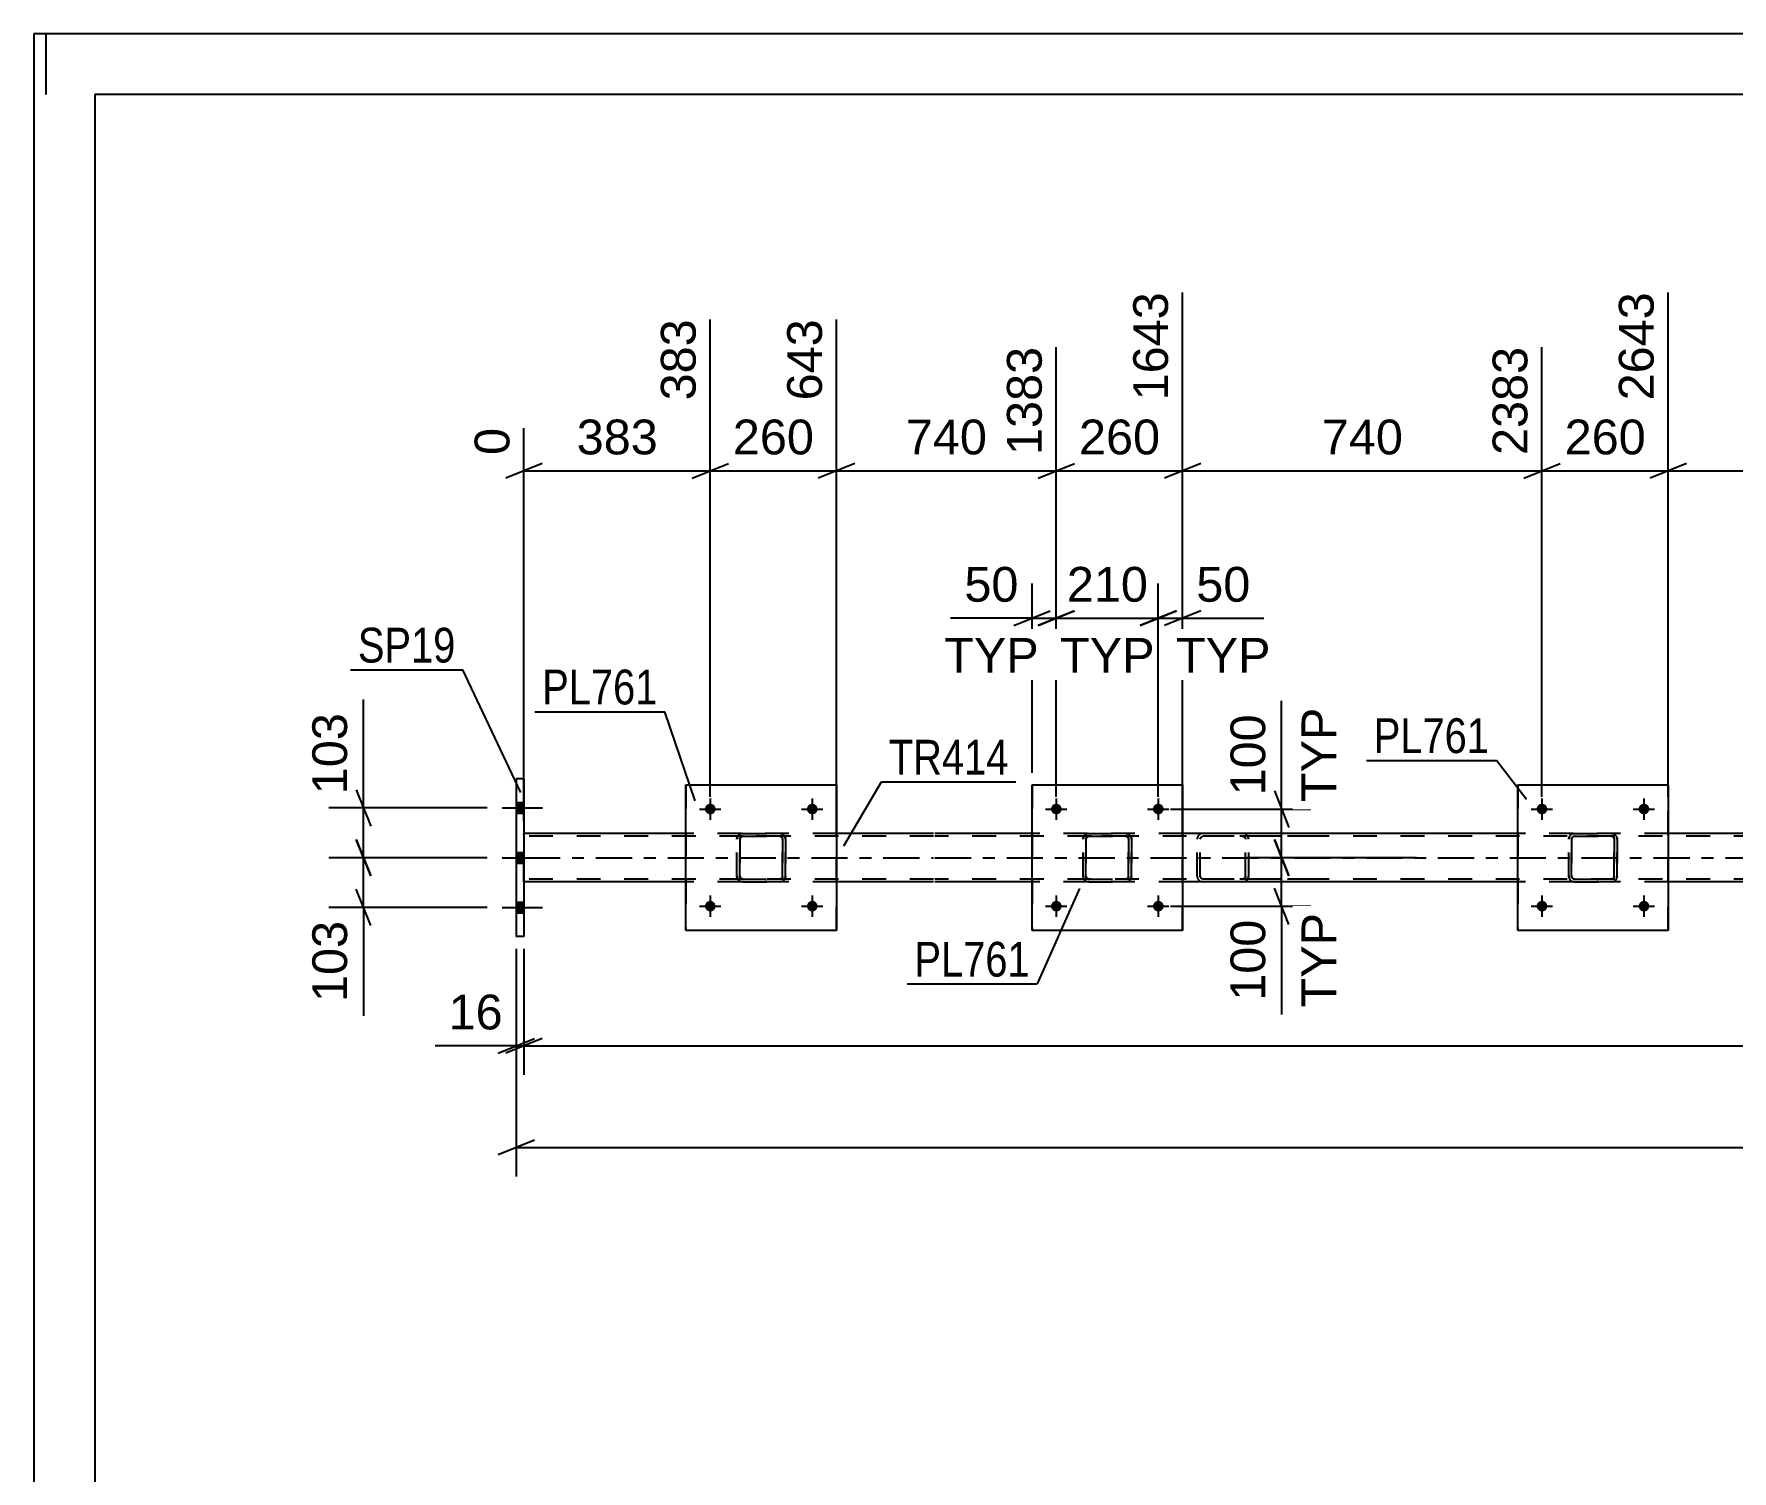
# Model space of a CAD drawing. Header units: millimetres. Extents: x 0 to 3371, y 0 to 1899.
# Drawn here: x 0 to 139.9, y 475.6 to 594 of the extents above; entities that cross this region are included whole.
import ezdxf

# ---------------------------------------------------------------- set-up
doc = ezdxf.new("R2010")
doc.units = ezdxf.units.MM
doc.linetypes.add('DXK_LINE_DOT2', pattern=[3.9198, 1.9599, -1.9599])
doc.linetypes.add('DXK_LINE_DOT3', pattern=[5.9187, 2.979, -0.9799, 0.9799, -0.9799])
doc.styles.add('Arial', font='ARIAL.TTF', dxfattribs={"height": 0.2})
doc.styles.add('Arial Narrow', font='ARIALN.TTF', dxfattribs={"height": 0.2})

# ---------------------------------------------------------------- blocks, each defined once
blk = doc.blocks.new('Unknown-203723786-1133')
at = {"color": 5, "linetype": 'Continuous'}
for p, q in [((841, 594), (0, 594)), ((0, 594), (0, 0)), ((1, 589), (1, 594)), ((836, 589), (5, 589)), ((5, 589), (5, 5))]:
    blk.add_line(p, q, dxfattribs=at)
blk = doc.blocks.new('Part-203723786-5533 - 5508')
at = {"color": 7, "linetype": 'DXK_LINE_DOT2'}
for p, q in [((86.4, 527.65), (86.43, 527.84)), ((86.44, 527.84), (86.4, 527.65)), ((86.4, 524.61), (86.4, 527.65)), ((86.4, 527.65), (86.4, 527.65)), ((86.4, 524.61), (86.4, 527.65)), ((86.64, 527.65), (86.66, 527.75)), ((86.66, 527.75), (86.64, 527.65)), ((86.64, 524.61), (86.64, 527.65)), ((86.64, 527.65), (86.64, 527.65)), ((86.64, 527.65), (86.64, 524.61)), ((86.66, 527.75), (86.71, 527.82)), ((86.71, 527.82), (86.66, 527.75)), ((86.69, 528.1), (86.88, 528.13)), ((86.88, 528.13), (86.7, 528.1)), ((86.71, 527.82), (86.79, 527.88)), ((86.79, 527.88), (86.71, 527.82)), ((86.79, 527.88), (86.88, 527.89)), ((86.88, 527.89), (86.79, 527.88)), ((86.88, 528.13), (89.92, 528.13)), ((86.88, 528.13), (86.88, 528.13)), ((86.88, 528.13), (89.92, 528.13)), ((86.88, 527.89), (89.92, 527.89)), ((86.88, 527.89), (86.88, 527.89)), ((89.92, 527.89), (86.88, 527.89)), ((89.92, 528.13), (89.92, 528.13)), ((89.92, 528.13), (90.1, 528.1)), ((90.11, 528.1), (89.92, 528.13)), ((89.92, 527.89), (89.92, 527.89)), ((89.92, 527.89), (90.01, 527.88)), ((90.01, 527.88), (89.92, 527.89)), ((90.01, 527.88), (90.01, 527.88)), ((90.01, 527.88), (90.09, 527.82)), ((90.09, 527.82), (90.01, 527.88)), ((90.09, 527.82), (90.14, 527.75)), ((90.14, 527.75), (90.09, 527.82)), ((90.14, 527.75), (90.16, 527.65)), ((90.16, 527.65), (90.14, 527.75)), ((90.16, 524.61), (90.16, 527.65)), ((90.16, 527.65), (90.16, 527.65)), ((90.16, 527.65), (90.16, 524.61)), ((90.36, 527.84), (90.4, 527.65)), ((90.4, 527.65), (90.37, 527.84)), ((90.4, 524.61), (90.4, 527.65)), ((90.4, 527.65), (90.4, 527.65)), ((90.4, 527.65), (90.4, 524.61)), ((86.4, 524.61), (86.4, 524.61)), ((86.43, 524.43), (86.4, 524.61)), ((86.4, 524.61), (86.44, 524.43)), ((86.64, 524.61), (86.64, 524.61)), ((86.66, 524.52), (86.64, 524.61)), ((86.64, 524.61), (86.66, 524.52)), ((86.71, 524.44), (86.66, 524.52)), ((86.66, 524.52), (86.71, 524.44)), ((90.14, 524.52), (90.09, 524.44)), ((90.09, 524.44), (90.14, 524.52)), ((90.16, 524.61), (90.14, 524.52)), ((90.14, 524.52), (90.16, 524.61)), ((90.16, 524.61), (90.16, 524.61)), ((90.4, 524.61), (90.36, 524.43)), ((90.37, 524.43), (90.4, 524.61)), ((90.4, 524.61), (90.4, 524.61)), ((86.69, 524.17), (86.7, 524.17)), ((86.88, 524.13), (86.69, 524.17)), ((86.7, 524.17), (86.88, 524.13)), ((86.79, 524.39), (86.71, 524.44)), ((86.71, 524.44), (86.79, 524.39)), ((86.88, 524.37), (86.79, 524.39)), ((86.79, 524.39), (86.88, 524.37)), ((86.88, 524.37), (89.92, 524.37)), ((86.88, 524.37), (86.88, 524.37)), ((86.88, 524.37), (89.92, 524.37)), ((86.88, 524.13), (89.92, 524.13)), ((86.88, 524.13), (86.88, 524.13)), ((86.88, 524.13), (89.92, 524.13)), ((90.01, 524.39), (89.92, 524.37)), ((89.92, 524.37), (90.01, 524.39)), ((89.92, 524.37), (89.92, 524.37)), ((90.1, 524.17), (89.92, 524.13)), ((89.92, 524.13), (90.11, 524.17)), ((89.92, 524.13), (89.92, 524.13)), ((90.09, 524.44), (90.01, 524.39)), ((90.01, 524.39), (90.09, 524.44))]:
    blk.add_line(p, q, dxfattribs=at)
at = {"color": 7, "linetype": 'DXK_LINE_DOT3'}
blk.add_line((88.4, 526.13), (88.39, 526.14), dxfattribs=at)
at = {"color": 7, "linetype": 'DXK_LINE_DOT2'}
for centre, start, end in [((86.88, 527.65), 112.5, 157.5), ((86.88, 527.65), 112.5, 157.5), ((89.92, 527.65), 22.5, 67.5), ((89.92, 527.65), 22.5, 67.5), ((86.88, 524.61), 202.5, 247.5), ((86.88, 524.61), 202.5, 247.5), ((89.92, 524.61), 292.5, 337.5), ((89.92, 524.61), 292.5, 337.5)]:
    blk.add_arc(centre, 0.48, start, end, dxfattribs=at)
blk = doc.blocks.new('Part-203723786-5538 - 5508')
at = {"color": 2, "linetype": 'Continuous'}
for p, q in [((82.2, 520.13), (82.2, 532.13)), ((82.2, 532.13), (82.2, 532.13)), ((82.2, 532.13), (94.6, 532.13)), ((94.6, 532.13), (94.6, 520.13)), ((82.2, 520.13), (82.2, 520.13)), ((94.6, 520.13), (82.2, 520.13))]:
    blk.add_line(p, q, dxfattribs=at)
at = {"color": 7, "linetype": 'DXK_LINE_DOT2'}
for p, q in [((82.2, 532.13), (82.2, 520.13)), ((82.2, 532.13), (82.2, 532.13)), ((94.6, 520.13), (94.6, 532.13)), ((82.2, 520.13), (82.2, 520.13))]:
    blk.add_line(p, q, dxfattribs=at)
blk = doc.blocks.new('Part-203723786-5539 - 5508')
at = {"color": 7, "linetype": 'DXK_LINE_DOT2'}
for p, q in [((57.9, 527.65), (57.93, 527.84)), ((57.94, 527.84), (57.9, 527.65)), ((57.9, 524.61), (57.9, 527.65)), ((57.9, 527.65), (57.9, 527.65)), ((57.9, 524.61), (57.9, 527.65)), ((58.14, 527.65), (58.16, 527.75)), ((58.16, 527.75), (58.14, 527.65)), ((58.14, 524.61), (58.14, 527.65)), ((58.14, 527.65), (58.14, 527.65)), ((58.14, 527.65), (58.14, 524.61)), ((58.16, 527.75), (58.21, 527.82)), ((58.21, 527.82), (58.16, 527.75)), ((58.19, 528.1), (58.38, 528.13)), ((58.38, 528.13), (58.2, 528.1)), ((58.21, 527.82), (58.29, 527.88)), ((58.29, 527.88), (58.21, 527.82)), ((58.29, 527.88), (58.38, 527.89)), ((58.38, 527.89), (58.29, 527.88)), ((58.38, 528.13), (61.42, 528.13)), ((58.38, 528.13), (58.38, 528.13)), ((58.38, 528.13), (61.42, 528.13)), ((58.38, 527.89), (61.42, 527.89)), ((58.38, 527.89), (58.38, 527.89)), ((61.42, 527.89), (58.38, 527.89)), ((61.42, 528.13), (61.42, 528.13)), ((61.42, 528.13), (61.6, 528.1)), ((61.61, 528.1), (61.42, 528.13)), ((61.42, 527.89), (61.42, 527.89)), ((61.42, 527.89), (61.51, 527.88)), ((61.51, 527.88), (61.42, 527.89)), ((61.51, 527.88), (61.51, 527.88)), ((61.51, 527.88), (61.59, 527.82)), ((61.59, 527.82), (61.51, 527.88)), ((61.59, 527.82), (61.64, 527.75)), ((61.64, 527.75), (61.59, 527.82)), ((61.64, 527.75), (61.66, 527.65)), ((61.66, 527.65), (61.64, 527.75)), ((61.66, 524.61), (61.66, 527.65)), ((61.66, 527.65), (61.66, 527.65)), ((61.66, 527.65), (61.66, 524.61)), ((61.86, 527.84), (61.9, 527.65)), ((61.9, 527.65), (61.87, 527.84)), ((61.9, 524.61), (61.9, 527.65)), ((61.9, 527.65), (61.9, 527.65)), ((61.9, 527.65), (61.9, 524.61)), ((57.9, 524.61), (57.9, 524.61)), ((57.93, 524.43), (57.9, 524.61)), ((57.9, 524.61), (57.94, 524.43)), ((58.14, 524.61), (58.14, 524.61)), ((58.16, 524.52), (58.14, 524.61)), ((58.14, 524.61), (58.16, 524.52)), ((58.21, 524.44), (58.16, 524.52)), ((58.16, 524.52), (58.21, 524.44)), ((61.64, 524.52), (61.59, 524.44)), ((61.59, 524.44), (61.64, 524.52)), ((61.66, 524.61), (61.64, 524.52)), ((61.64, 524.52), (61.66, 524.61)), ((61.66, 524.61), (61.66, 524.61)), ((61.9, 524.61), (61.86, 524.43)), ((61.87, 524.43), (61.9, 524.61)), ((61.9, 524.61), (61.9, 524.61)), ((58.19, 524.17), (58.2, 524.17)), ((58.38, 524.13), (58.19, 524.17)), ((58.2, 524.17), (58.38, 524.13)), ((58.29, 524.39), (58.21, 524.44)), ((58.21, 524.44), (58.29, 524.39)), ((58.38, 524.37), (58.29, 524.39)), ((58.29, 524.39), (58.38, 524.37)), ((58.38, 524.37), (61.42, 524.37)), ((58.38, 524.37), (58.38, 524.37)), ((58.38, 524.37), (61.42, 524.37)), ((58.38, 524.13), (61.42, 524.13)), ((58.38, 524.13), (58.38, 524.13)), ((58.38, 524.13), (61.42, 524.13)), ((61.51, 524.39), (61.42, 524.37)), ((61.42, 524.37), (61.51, 524.39)), ((61.42, 524.37), (61.42, 524.37)), ((61.6, 524.17), (61.42, 524.13)), ((61.42, 524.13), (61.61, 524.17)), ((61.42, 524.13), (61.42, 524.13)), ((61.59, 524.44), (61.51, 524.39)), ((61.51, 524.39), (61.59, 524.44))]:
    blk.add_line(p, q, dxfattribs=at)
at = {"color": 7, "linetype": 'DXK_LINE_DOT3'}
blk.add_line((59.9, 526.13), (59.89, 526.14), dxfattribs=at)
at = {"color": 7, "linetype": 'DXK_LINE_DOT2'}
for centre, start, end in [((58.38, 527.65), 112.5, 157.5), ((58.38, 527.65), 112.5, 157.5), ((61.42, 527.65), 22.5, 67.5), ((61.42, 527.65), 22.5, 67.5), ((58.38, 524.61), 202.5, 247.5), ((58.38, 524.61), 202.5, 247.5), ((61.42, 524.61), 292.5, 337.5), ((61.42, 524.61), 292.5, 337.5)]:
    blk.add_arc(centre, 0.48, start, end, dxfattribs=at)
blk = doc.blocks.new('Part-203723786-5544 - 5508')
at = {"color": 2, "linetype": 'Continuous'}
for p, q in [((53.7, 520.13), (53.7, 532.13)), ((53.7, 532.13), (53.7, 532.13)), ((53.7, 532.13), (66.1, 532.13)), ((66.1, 532.13), (66.1, 520.13)), ((53.7, 520.13), (53.7, 520.13)), ((66.1, 520.13), (53.7, 520.13))]:
    blk.add_line(p, q, dxfattribs=at)
at = {"color": 7, "linetype": 'DXK_LINE_DOT2'}
for p, q in [((53.7, 532.13), (53.7, 520.13)), ((53.7, 532.13), (53.7, 532.13)), ((66.1, 520.13), (66.1, 532.13)), ((53.7, 520.13), (53.7, 520.13))]:
    blk.add_line(p, q, dxfattribs=at)
blk = doc.blocks.new('Bolt-203723786-5675 - 5508')
at = {"linetype": 'Continuous'}
for points in [[(83.76, 522.13), (83.77, 522.23), (83.8, 522.31), (83.85, 522.39), (83.91, 522.46), (83.98, 522.52), (84.07, 522.55), (84.16, 522.57), (84.25, 522.57), (84.34, 522.55), (84.42, 522.52), (84.5, 522.46), (84.56, 522.39), (84.6, 522.31), (84.63, 522.23), (84.64, 522.13), (84.63, 522.04), (84.6, 521.96), (84.56, 521.88), (84.5, 521.81), (84.42, 521.75), (84.34, 521.72), (84.25, 521.7), (84.16, 521.7), (84.07, 521.72), (83.98, 521.75), (83.91, 521.81), (83.85, 521.88), (83.8, 521.96), (83.77, 522.04)], [(92.16, 522.13), (92.17, 522.23), (92.2, 522.31), (92.25, 522.39), (92.31, 522.46), (92.38, 522.52), (92.47, 522.55), (92.56, 522.57), (92.65, 522.57), (92.74, 522.55), (92.82, 522.52), (92.9, 522.46), (92.96, 522.39), (93, 522.31), (93.03, 522.23), (93.04, 522.13), (93.03, 522.04), (93, 521.96), (92.96, 521.88), (92.9, 521.81), (92.82, 521.75), (92.74, 521.72), (92.65, 521.7), (92.56, 521.7), (92.47, 521.72), (92.38, 521.75), (92.31, 521.81), (92.25, 521.88), (92.2, 521.96), (92.17, 522.04)]]:
    blk.add_hatch(color=1, dxfattribs=at).paths.add_polyline_path(points)
at = {"color": 1, "linetype": 'Continuous'}
for p, q in [((83.32, 522.13), (85.08, 522.13)), ((84.2, 523.01), (84.2, 521.25)), ((91.72, 522.13), (93.48, 522.13)), ((92.6, 523.01), (92.6, 521.25))]:
    blk.add_line(p, q, dxfattribs=at)
blk = doc.blocks.new('Bolt-203723786-5691 - 5508')
at = {"linetype": 'Continuous'}
for points in [[(55.26, 522.13), (55.27, 522.23), (55.3, 522.31), (55.35, 522.39), (55.41, 522.46), (55.48, 522.52), (55.57, 522.55), (55.66, 522.57), (55.75, 522.57), (55.84, 522.55), (55.92, 522.52), (56, 522.46), (56.06, 522.39), (56.1, 522.31), (56.13, 522.23), (56.14, 522.13), (56.13, 522.04), (56.1, 521.96), (56.06, 521.88), (56, 521.81), (55.92, 521.75), (55.84, 521.72), (55.75, 521.7), (55.66, 521.7), (55.57, 521.72), (55.48, 521.75), (55.41, 521.81), (55.35, 521.88), (55.3, 521.96), (55.27, 522.04)], [(63.66, 522.13), (63.67, 522.23), (63.7, 522.31), (63.75, 522.39), (63.81, 522.46), (63.88, 522.52), (63.97, 522.55), (64.06, 522.57), (64.15, 522.57), (64.24, 522.55), (64.32, 522.52), (64.4, 522.46), (64.46, 522.39), (64.5, 522.31), (64.53, 522.23), (64.54, 522.13), (64.53, 522.04), (64.5, 521.96), (64.46, 521.88), (64.4, 521.81), (64.32, 521.75), (64.24, 521.72), (64.15, 521.7), (64.06, 521.7), (63.97, 521.72), (63.88, 521.75), (63.81, 521.81), (63.75, 521.88), (63.7, 521.96), (63.67, 522.04)]]:
    blk.add_hatch(color=1, dxfattribs=at).paths.add_polyline_path(points)
at = {"color": 1, "linetype": 'Continuous'}
for p, q in [((54.82, 522.13), (56.58, 522.13)), ((55.7, 523.01), (55.7, 521.25)), ((63.22, 522.13), (64.98, 522.13)), ((64.1, 523.01), (64.1, 521.25))]:
    blk.add_line(p, q, dxfattribs=at)
blk = doc.blocks.new('Part-203723786-5594 - 5508')
at = {"color": 7, "linetype": 'DXK_LINE_DOT2'}
for p, q in [((95.83, 527.82), (95.79, 527.65)), ((95.79, 524.61), (95.79, 527.65)), ((95.83, 527.84), (95.83, 527.82)), ((96.05, 527.65), (96.07, 527.75)), ((96.05, 524.61), (96.05, 527.65)), ((96.07, 527.75), (96.12, 527.82)), ((96.3, 528.13), (96.11, 528.1)), ((96.12, 527.82), (96.2, 527.88)), ((96.2, 527.88), (96.3, 527.89)), ((105.19, 528.13), (96.3, 528.13)), ((105.19, 527.89), (96.3, 527.89)), ((99.73, 528.1), (99.54, 528.13)), ((99.54, 527.89), (99.63, 527.88)), ((99.63, 527.88), (99.72, 527.82)), ((99.72, 527.82), (99.77, 527.75)), ((99.77, 527.75), (99.79, 527.65)), ((99.79, 524.61), (99.79, 527.65)), ((100.01, 527.82), (100.01, 527.84)), ((100.05, 527.65), (100.01, 527.82)), ((100.05, 524.61), (100.05, 527.65)), ((95.79, 524.61), (95.83, 524.43)), ((96.07, 524.52), (96.05, 524.61)), ((96.12, 524.44), (96.07, 524.52)), ((99.77, 524.52), (99.72, 524.44)), ((99.79, 524.61), (99.77, 524.52)), ((100.01, 524.43), (100.05, 524.61)), ((96.11, 524.17), (96.3, 524.13)), ((96.2, 524.39), (96.12, 524.44)), ((96.3, 524.37), (96.2, 524.39)), ((105.19, 524.37), (96.3, 524.37)), ((105.19, 524.13), (96.3, 524.13)), ((99.63, 524.39), (99.54, 524.37)), ((99.54, 524.13), (99.73, 524.17)), ((99.72, 524.44), (99.63, 524.39))]:
    blk.add_line(p, q, dxfattribs=at)
for centre, start, end in [((96.28, 527.63), 110.7583, 155.68), ((99.56, 527.63), 24.32, 69.2417), ((96.28, 524.64), 204.32, 249.2417), ((99.56, 524.64), 290.7583, 335.68)]:
    blk.add_arc(centre, 0.496, start, end, dxfattribs=at)
blk = doc.blocks.new('Part-203723786-5607 - 5508')
at = {"color": 2, "linetype": 'Continuous'}
for p, q in [((40.36, 532.63), (39.72, 532.63)), ((39.72, 532.63), (39.72, 519.63)), ((40.36, 532.63), (40.36, 519.63)), ((40.36, 519.63), (39.72, 519.63))]:
    blk.add_line(p, q, dxfattribs=at)
blk = doc.blocks.new('Part-203723786-5612 - 5508')
at = {"color": 2, "linetype": 'Continuous'}
for p, q in [((53.7, 528.13), (40.36, 528.13)), ((74.1, 528.13), (66.1, 528.13)), ((82.2, 528.13), (74.2, 528.13)), ((122.2, 528.13), (94.6, 528.13)), ((162.2, 528.13), (134.6, 528.13)), ((53.7, 524.13), (40.36, 524.13)), ((74.1, 524.13), (66.1, 524.13)), ((82.2, 524.13), (74.2, 524.13)), ((122.2, 524.13), (94.6, 524.13)), ((162.2, 524.13), (134.6, 524.13))]:
    blk.add_line(p, q, dxfattribs=at)
at = {"color": 7, "linetype": 'DXK_LINE_DOT2'}
for p, q in [((40.36, 524.13), (40.36, 528.13)), ((74.1, 527.89), (40.36, 527.89)), ((66.1, 528.13), (53.7, 528.13)), ((749.53, 527.89), (74.2, 527.89)), ((94.6, 528.13), (82.2, 528.13)), ((134.6, 528.13), (122.2, 528.13)), ((74.1, 524.37), (40.36, 524.37)), ((66.1, 524.13), (53.7, 524.13)), ((749.53, 524.37), (74.2, 524.37)), ((94.6, 524.13), (82.2, 524.13)), ((134.6, 524.13), (122.2, 524.13))]:
    blk.add_line(p, q, dxfattribs=at)
at = {"color": 7, "linetype": 'DXK_LINE_DOT3'}
for p, q in [((40.36, 526.13), (74.1, 526.13)), ((74.2, 526.13), (749.53, 526.13))]:
    blk.add_line(p, q, dxfattribs=at)
blk = doc.blocks.new('Bolt-203723786-5686 - 5508')
at = {"linetype": 'Continuous'}
for points in [[(40.36, 529.79), (40.36, 530.67), (39.72, 530.67), (39.72, 529.79)], [(40.36, 529.79), (40.36, 530.67), (39.72, 530.67), (39.72, 529.79)], [(40.36, 529.79), (40.36, 530.67), (39.72, 530.67), (39.72, 529.79)], [(40.36, 525.69), (40.36, 526.57), (39.72, 526.57), (39.72, 525.69)], [(40.36, 525.69), (40.36, 526.57), (39.72, 526.57), (39.72, 525.69)], [(40.36, 521.59), (40.36, 522.47), (39.72, 522.47), (39.72, 521.59)], [(40.36, 521.59), (40.36, 522.47), (39.72, 522.47), (39.72, 521.59)], [(40.36, 521.59), (40.36, 522.47), (39.72, 522.47), (39.72, 521.59)]]:
    blk.add_hatch(color=1, dxfattribs=at).paths.add_polyline_path(points)
at = {"color": 1, "linetype": 'Continuous'}
for p, q in [((38.56, 530.23), (41.88, 530.23)), ((38.56, 530.23), (41.88, 530.23)), ((38.56, 530.23), (41.88, 530.23)), ((39.72, 530.67), (40.36, 530.67)), ((39.72, 530.67), (40.36, 530.67)), ((39.72, 530.67), (40.36, 530.67)), ((39.72, 529.79), (40.36, 529.79)), ((39.72, 529.79), (40.36, 529.79)), ((39.72, 529.79), (40.36, 529.79)), ((38.56, 526.13), (41.88, 526.13)), ((38.56, 526.13), (41.88, 526.13)), ((39.72, 526.57), (40.36, 526.57)), ((39.72, 526.57), (40.36, 526.57)), ((39.72, 525.69), (40.36, 525.69)), ((39.72, 525.69), (40.36, 525.69)), ((38.56, 522.03), (41.88, 522.03)), ((38.56, 522.03), (41.88, 522.03)), ((38.56, 522.03), (41.88, 522.03)), ((39.72, 522.47), (40.36, 522.47)), ((39.72, 522.47), (40.36, 522.47)), ((39.72, 522.47), (40.36, 522.47)), ((39.72, 521.59), (40.36, 521.59)), ((39.72, 521.59), (40.36, 521.59)), ((39.72, 521.59), (40.36, 521.59))]:
    blk.add_line(p, q, dxfattribs=at)
blk = doc.blocks.new('Bolt-203723786-5690 - 5508')
at = {"linetype": 'Continuous'}
for points in [[(55.26, 530.13), (55.27, 530.23), (55.3, 530.31), (55.35, 530.39), (55.41, 530.46), (55.48, 530.52), (55.57, 530.55), (55.66, 530.57), (55.75, 530.57), (55.84, 530.55), (55.92, 530.52), (56, 530.46), (56.06, 530.39), (56.1, 530.31), (56.13, 530.23), (56.14, 530.13), (56.13, 530.04), (56.1, 529.96), (56.06, 529.88), (56, 529.81), (55.92, 529.75), (55.84, 529.72), (55.75, 529.7), (55.66, 529.7), (55.57, 529.72), (55.48, 529.75), (55.41, 529.81), (55.35, 529.88), (55.3, 529.96), (55.27, 530.04)], [(63.66, 530.13), (63.67, 530.23), (63.7, 530.31), (63.75, 530.39), (63.81, 530.46), (63.88, 530.52), (63.97, 530.55), (64.06, 530.57), (64.15, 530.57), (64.24, 530.55), (64.32, 530.52), (64.4, 530.46), (64.46, 530.39), (64.5, 530.31), (64.53, 530.23), (64.54, 530.13), (64.53, 530.04), (64.5, 529.96), (64.46, 529.88), (64.4, 529.81), (64.32, 529.75), (64.24, 529.72), (64.15, 529.7), (64.06, 529.7), (63.97, 529.72), (63.88, 529.75), (63.81, 529.81), (63.75, 529.88), (63.7, 529.96), (63.67, 530.04)]]:
    blk.add_hatch(color=1, dxfattribs=at).paths.add_polyline_path(points)
at = {"color": 1, "linetype": 'Continuous'}
for p, q in [((54.82, 530.13), (56.58, 530.13)), ((55.7, 531.01), (55.7, 529.25)), ((63.22, 530.13), (64.98, 530.13)), ((64.1, 531.01), (64.1, 529.25))]:
    blk.add_line(p, q, dxfattribs=at)
blk = doc.blocks.new('Bolt-203723786-5692 - 5508')
at = {"linetype": 'Continuous'}
for points in [[(83.76, 530.13), (83.77, 530.23), (83.8, 530.31), (83.85, 530.39), (83.91, 530.46), (83.98, 530.52), (84.07, 530.55), (84.16, 530.57), (84.25, 530.57), (84.34, 530.55), (84.42, 530.52), (84.5, 530.46), (84.56, 530.39), (84.6, 530.31), (84.63, 530.23), (84.64, 530.13), (84.63, 530.04), (84.6, 529.96), (84.56, 529.88), (84.5, 529.81), (84.42, 529.75), (84.34, 529.72), (84.25, 529.7), (84.16, 529.7), (84.07, 529.72), (83.98, 529.75), (83.91, 529.81), (83.85, 529.88), (83.8, 529.96), (83.77, 530.04)], [(92.16, 530.13), (92.17, 530.23), (92.2, 530.31), (92.25, 530.39), (92.31, 530.46), (92.38, 530.52), (92.47, 530.55), (92.56, 530.57), (92.65, 530.57), (92.74, 530.55), (92.82, 530.52), (92.9, 530.46), (92.96, 530.39), (93, 530.31), (93.03, 530.23), (93.04, 530.13), (93.03, 530.04), (93, 529.96), (92.96, 529.88), (92.9, 529.81), (92.82, 529.75), (92.74, 529.72), (92.65, 529.7), (92.56, 529.7), (92.47, 529.72), (92.38, 529.75), (92.31, 529.81), (92.25, 529.88), (92.2, 529.96), (92.17, 530.04)]]:
    blk.add_hatch(color=1, dxfattribs=at).paths.add_polyline_path(points)
at = {"color": 1, "linetype": 'Continuous'}
for p, q in [((83.32, 530.13), (85.08, 530.13)), ((84.2, 531.01), (84.2, 529.25)), ((91.72, 530.13), (93.48, 530.13)), ((92.6, 531.01), (92.6, 529.25))]:
    blk.add_line(p, q, dxfattribs=at)
blk = doc.blocks.new('Part-203723786-5758 - 5508')
at = {"color": 7, "linetype": 'DXK_LINE_DOT2'}
for p, q in [((126.4, 527.65), (126.43, 527.84)), ((126.44, 527.84), (126.4, 527.65)), ((126.4, 524.61), (126.4, 527.65)), ((126.4, 527.65), (126.4, 527.65)), ((126.4, 524.61), (126.4, 527.65)), ((126.64, 527.65), (126.66, 527.75)), ((126.66, 527.75), (126.64, 527.65)), ((126.64, 524.61), (126.64, 527.65)), ((126.64, 527.65), (126.64, 527.65)), ((126.64, 527.65), (126.64, 524.61)), ((126.66, 527.75), (126.71, 527.82)), ((126.71, 527.82), (126.66, 527.75)), ((126.69, 528.1), (126.88, 528.13)), ((126.88, 528.13), (126.7, 528.1)), ((126.71, 527.82), (126.79, 527.88)), ((126.78, 527.88), (126.71, 527.82)), ((126.88, 527.89), (126.78, 527.88)), ((126.79, 527.88), (126.88, 527.89)), ((126.88, 528.13), (129.92, 528.13)), ((126.88, 528.13), (126.88, 528.13)), ((126.88, 528.13), (129.92, 528.13)), ((126.88, 527.89), (129.92, 527.89)), ((126.88, 527.89), (126.88, 527.89)), ((129.92, 527.89), (126.88, 527.89)), ((129.92, 528.13), (129.92, 528.13)), ((129.92, 528.13), (130.1, 528.1)), ((130.11, 528.1), (129.92, 528.13)), ((129.92, 527.89), (129.92, 527.89)), ((129.92, 527.89), (130.01, 527.88)), ((130.01, 527.88), (129.92, 527.89)), ((130.01, 527.88), (130.01, 527.88)), ((130.01, 527.88), (130.09, 527.82)), ((130.09, 527.82), (130.01, 527.88)), ((130.09, 527.82), (130.14, 527.75)), ((130.14, 527.75), (130.09, 527.82)), ((130.14, 527.75), (130.16, 527.65)), ((130.16, 527.65), (130.14, 527.75)), ((130.16, 524.61), (130.16, 527.65)), ((130.16, 527.65), (130.16, 527.65)), ((130.16, 527.65), (130.16, 524.61)), ((130.36, 527.84), (130.4, 527.65)), ((130.4, 527.65), (130.36, 527.84)), ((130.4, 524.61), (130.4, 527.65)), ((130.4, 527.65), (130.4, 527.65)), ((130.4, 527.65), (130.4, 524.61)), ((126.4, 524.61), (126.4, 524.61)), ((126.43, 524.43), (126.4, 524.61)), ((126.4, 524.61), (126.44, 524.43)), ((126.64, 524.61), (126.64, 524.61)), ((126.66, 524.52), (126.64, 524.61)), ((126.64, 524.61), (126.66, 524.52)), ((126.71, 524.44), (126.66, 524.52)), ((126.66, 524.52), (126.71, 524.44)), ((130.14, 524.52), (130.09, 524.44)), ((130.09, 524.44), (130.14, 524.52)), ((130.16, 524.61), (130.14, 524.52)), ((130.14, 524.52), (130.16, 524.61)), ((130.16, 524.61), (130.16, 524.61)), ((130.4, 524.61), (130.36, 524.43)), ((130.36, 524.43), (130.4, 524.61)), ((130.4, 524.61), (130.4, 524.61)), ((126.69, 524.17), (126.7, 524.17)), ((126.88, 524.13), (126.69, 524.17)), ((126.7, 524.17), (126.88, 524.13)), ((126.79, 524.39), (126.71, 524.44)), ((126.71, 524.44), (126.78, 524.39)), ((126.78, 524.39), (126.88, 524.37)), ((126.88, 524.37), (126.79, 524.39)), ((126.88, 524.37), (129.92, 524.37)), ((126.88, 524.37), (126.88, 524.37)), ((126.88, 524.37), (129.92, 524.37)), ((126.88, 524.13), (129.92, 524.13)), ((126.88, 524.13), (126.88, 524.13)), ((126.88, 524.13), (129.92, 524.13)), ((130.01, 524.39), (129.92, 524.37)), ((129.92, 524.37), (130.01, 524.39)), ((129.92, 524.37), (129.92, 524.37)), ((130.1, 524.17), (129.92, 524.13)), ((129.92, 524.13), (130.11, 524.17)), ((129.92, 524.13), (129.92, 524.13)), ((130.09, 524.44), (130.01, 524.39)), ((130.01, 524.39), (130.09, 524.44))]:
    blk.add_line(p, q, dxfattribs=at)
at = {"color": 7, "linetype": 'DXK_LINE_DOT3'}
blk.add_line((128.4, 526.13), (128.39, 526.14), dxfattribs=at)
at = {"color": 7, "linetype": 'DXK_LINE_DOT2'}
for centre, start, end in [((126.88, 527.65), 112.5, 157.5), ((126.88, 527.65), 112.5, 157.5), ((129.92, 527.65), 22.5, 67.5), ((129.92, 527.65), 22.5, 67.5), ((126.88, 524.61), 202.5, 247.5), ((126.88, 524.61), 202.5, 247.5), ((129.92, 524.61), 292.5, 337.5), ((129.92, 524.61), 292.5, 337.5)]:
    blk.add_arc(centre, 0.48, start, end, dxfattribs=at)
blk = doc.blocks.new('Part-203723786-5763 - 5508')
at = {"color": 2, "linetype": 'Continuous'}
for p, q in [((122.2, 520.13), (122.2, 532.13)), ((122.2, 532.13), (122.2, 532.13)), ((122.2, 532.13), (134.6, 532.13)), ((134.6, 532.13), (134.6, 520.13)), ((122.2, 520.13), (122.2, 520.13)), ((134.6, 520.13), (122.2, 520.13))]:
    blk.add_line(p, q, dxfattribs=at)
at = {"color": 7, "linetype": 'DXK_LINE_DOT2'}
for p, q in [((122.2, 532.13), (122.2, 520.13)), ((122.2, 532.13), (122.2, 532.13)), ((134.6, 520.13), (134.6, 532.13)), ((122.2, 520.13), (122.2, 520.13))]:
    blk.add_line(p, q, dxfattribs=at)
blk = doc.blocks.new('Bolt-203723786-5764 - 5508')
at = {"linetype": 'Continuous'}
for points in [[(123.76, 522.13), (123.77, 522.23), (123.8, 522.31), (123.85, 522.39), (123.91, 522.46), (123.98, 522.52), (124.07, 522.55), (124.16, 522.57), (124.25, 522.57), (124.34, 522.55), (124.42, 522.52), (124.5, 522.46), (124.56, 522.39), (124.6, 522.31), (124.63, 522.23), (124.64, 522.13), (124.63, 522.04), (124.6, 521.96), (124.56, 521.88), (124.5, 521.81), (124.42, 521.75), (124.34, 521.72), (124.25, 521.7), (124.16, 521.7), (124.07, 521.72), (123.98, 521.75), (123.91, 521.81), (123.85, 521.88), (123.8, 521.96), (123.77, 522.04)], [(132.16, 522.13), (132.17, 522.23), (132.2, 522.31), (132.25, 522.39), (132.31, 522.46), (132.38, 522.52), (132.47, 522.55), (132.56, 522.57), (132.65, 522.57), (132.74, 522.55), (132.82, 522.52), (132.9, 522.46), (132.96, 522.39), (133, 522.31), (133.03, 522.23), (133.04, 522.13), (133.03, 522.04), (133, 521.96), (132.96, 521.88), (132.9, 521.81), (132.82, 521.75), (132.74, 521.72), (132.65, 521.7), (132.56, 521.7), (132.47, 521.72), (132.38, 521.75), (132.31, 521.81), (132.25, 521.88), (132.2, 521.96), (132.17, 522.04)]]:
    blk.add_hatch(color=1, dxfattribs=at).paths.add_polyline_path(points)
at = {"color": 1, "linetype": 'Continuous'}
for p, q in [((123.32, 522.13), (125.08, 522.13)), ((124.2, 523.01), (124.2, 521.25)), ((131.72, 522.13), (133.48, 522.13)), ((132.6, 523.01), (132.6, 521.25))]:
    blk.add_line(p, q, dxfattribs=at)
blk = doc.blocks.new('Bolt-203723786-5765 - 5508')
at = {"linetype": 'Continuous'}
for points in [[(123.76, 530.13), (123.77, 530.23), (123.8, 530.31), (123.85, 530.39), (123.91, 530.46), (123.98, 530.52), (124.07, 530.55), (124.16, 530.57), (124.25, 530.57), (124.34, 530.55), (124.42, 530.52), (124.5, 530.46), (124.56, 530.39), (124.6, 530.31), (124.63, 530.23), (124.64, 530.13), (124.63, 530.04), (124.6, 529.96), (124.56, 529.88), (124.5, 529.81), (124.42, 529.75), (124.34, 529.72), (124.25, 529.7), (124.16, 529.7), (124.07, 529.72), (123.98, 529.75), (123.91, 529.81), (123.85, 529.88), (123.8, 529.96), (123.77, 530.04)], [(132.16, 530.13), (132.17, 530.23), (132.2, 530.31), (132.25, 530.39), (132.31, 530.46), (132.38, 530.52), (132.47, 530.55), (132.56, 530.57), (132.65, 530.57), (132.74, 530.55), (132.82, 530.52), (132.9, 530.46), (132.96, 530.39), (133, 530.31), (133.03, 530.23), (133.04, 530.13), (133.03, 530.04), (133, 529.96), (132.96, 529.88), (132.9, 529.81), (132.82, 529.75), (132.74, 529.72), (132.65, 529.7), (132.56, 529.7), (132.47, 529.72), (132.38, 529.75), (132.31, 529.81), (132.25, 529.88), (132.2, 529.96), (132.17, 530.04)]]:
    blk.add_hatch(color=1, dxfattribs=at).paths.add_polyline_path(points)
at = {"color": 1, "linetype": 'Continuous'}
for p, q in [((123.32, 530.13), (125.08, 530.13)), ((124.2, 531.01), (124.2, 529.25)), ((131.72, 530.13), (133.48, 530.13)), ((132.6, 531.01), (132.6, 529.25))]:
    blk.add_line(p, q, dxfattribs=at)
blk = doc.blocks.new('StraightDimension-203723786-5797 - 5508')
at = {"color": 7, "linetype": 'Continuous'}
for p, q in [((134.6, 531.13), (134.6, 572.7)), ((124.2, 531.13), (124.2, 568.2)), ((122.7, 557.41), (125.7, 558.61)), ((136.1, 558.61), (133.1, 557.41)), ((124.2, 558.01), (134.6, 558.01))]:
    blk.add_line(p, q, dxfattribs=at)
at = {"color": 0}
blk.add_wipeout([(133.34, 558.76), (133.34, 562.96), (125.47, 562.96), (125.47, 558.76)], dxfattribs=at)
at = {"color": 3, "style": 'Arial'}
blk.add_text('260', height=2.865, dxfattribs=at).set_placement((126.07, 559.36))
at = {"color": 0, "linetype": 'Continuous'}
blk.add_wipeout([(134, 573.3), (129.8, 573.3), (129.8, 563.21), (134, 563.21)], dxfattribs=at)
at = {"color": 3, "linetype": 'Continuous', "style": 'Arial'}
blk.add_text('2643', height=2.865, rotation=90.0002, dxfattribs=at).set_placement((133.4, 563.81))
blk = doc.blocks.new('StraightDimension-203723786-6021 - 5508')
at = {"color": 7, "linetype": 'Continuous'}
for p, q in [((66.1, 529.13), (66.1, 570.48)), ((84.2, 531.13), (84.2, 568.2)), ((67.6, 558.61), (64.6, 557.41)), ((82.7, 557.41), (85.7, 558.61)), ((66.1, 558.01), (84.2, 558.01))]:
    blk.add_line(p, q, dxfattribs=at)
at = {"color": 0}
blk.add_wipeout([(79.08, 558.76), (79.08, 562.96), (71.21, 562.96), (71.21, 558.76)], dxfattribs=at)
at = {"color": 3, "style": 'Arial'}
blk.add_text('740', height=2.865, dxfattribs=at).set_placement((71.81, 559.36))
at = {"color": 0, "linetype": 'Continuous'}
blk.add_wipeout([(83.6, 568.8), (79.4, 568.8), (79.4, 558.71), (83.6, 558.71)], dxfattribs=at)
at = {"color": 3, "linetype": 'Continuous', "style": 'Arial'}
blk.add_text('1383', height=2.865, rotation=90.0002, dxfattribs=at).set_placement((83, 559.31))
blk = doc.blocks.new('StraightDimension-203723786-5788 - 5508')
at = {"color": 7, "linetype": 'Continuous'}
for p, q in [((94.6, 529.13), (94.6, 572.7)), ((124.2, 531.13), (124.2, 568.2)), ((96.1, 558.61), (93.1, 557.41)), ((122.7, 557.41), (125.7, 558.61)), ((94.6, 558.01), (124.2, 558.01))]:
    blk.add_line(p, q, dxfattribs=at)
at = {"color": 0}
blk.add_wipeout([(113.34, 558.76), (113.34, 562.96), (105.47, 562.96), (105.47, 558.76)], dxfattribs=at)
at = {"color": 3, "style": 'Arial'}
blk.add_text('740', height=2.865, dxfattribs=at).set_placement((106.07, 559.36))
at = {"color": 0, "linetype": 'Continuous'}
blk.add_wipeout([(123.6, 568.8), (119.4, 568.8), (119.4, 558.71), (123.6, 558.71)], dxfattribs=at)
at = {"color": 3, "linetype": 'Continuous', "style": 'Arial'}
blk.add_text('2383', height=2.865, rotation=90.0002, dxfattribs=at).set_placement((123, 559.31))
blk = doc.blocks.new('StraightDimension-203723786-5806 - 5508')
at = {"color": 7, "linetype": 'Continuous'}
for p, q in [((134.6, 531.13), (134.6, 572.7)), ((164.2, 531.13), (164.2, 568.2)), ((136.1, 558.61), (133.1, 557.41)), ((162.7, 557.41), (165.7, 558.61)), ((134.6, 558.01), (164.2, 558.01))]:
    blk.add_line(p, q, dxfattribs=at)
at = {"color": 0}
blk.add_wipeout([(153.34, 558.76), (153.34, 562.96), (145.47, 562.96), (145.47, 558.76)], dxfattribs=at)
at = {"color": 3, "style": 'Arial'}
blk.add_text('740', height=2.865, dxfattribs=at).set_placement((146.07, 559.36))
at = {"color": 0, "linetype": 'Continuous'}
blk.add_wipeout([(163.6, 568.8), (159.4, 568.8), (159.4, 558.71), (163.6, 558.71)], dxfattribs=at)
at = {"color": 3, "linetype": 'Continuous', "style": 'Arial'}
blk.add_text('3383', height=2.865, rotation=90.0002, dxfattribs=at).set_placement((163, 559.31))
blk = doc.blocks.new('StraightDimension-203723786-6012 - 5508')
at = {"color": 7, "linetype": 'Continuous'}
for p, q in [((94.6, 529.13), (94.6, 572.7)), ((84.2, 531.13), (84.2, 568.2)), ((82.7, 557.41), (85.7, 558.61)), ((96.1, 558.61), (93.1, 557.41)), ((84.2, 558.01), (94.6, 558.01))]:
    blk.add_line(p, q, dxfattribs=at)
at = {"color": 0}
blk.add_wipeout([(93.34, 558.76), (93.34, 562.96), (85.47, 562.96), (85.47, 558.76)], dxfattribs=at)
at = {"color": 3, "style": 'Arial'}
blk.add_text('260', height=2.865, dxfattribs=at).set_placement((86.07, 559.36))
at = {"color": 0, "linetype": 'Continuous'}
blk.add_wipeout([(94, 573.3), (89.8, 573.3), (89.8, 563.21), (94, 563.21)], dxfattribs=at)
at = {"color": 3, "linetype": 'Continuous', "style": 'Arial'}
blk.add_text('1643', height=2.865, rotation=90.0002, dxfattribs=at).set_placement((93.4, 563.81))
blk = doc.blocks.new('StraightDimension-203723786-6030 - 5508')
at = {"color": 7, "linetype": 'Continuous'}
for p, q in [((55.7, 531.13), (55.7, 570.48)), ((66.1, 529.13), (66.1, 570.48)), ((54.2, 557.41), (57.2, 558.61)), ((67.6, 558.61), (64.6, 557.41)), ((55.7, 558.01), (66.1, 558.01))]:
    blk.add_line(p, q, dxfattribs=at)
at = {"color": 0}
blk.add_wipeout([(64.83, 558.76), (64.83, 562.96), (56.96, 562.96), (56.96, 558.76)], dxfattribs=at)
at = {"color": 3, "style": 'Arial'}
blk.add_text('260', height=2.865, dxfattribs=at).set_placement((57.56, 559.36))
at = {"color": 0, "linetype": 'Continuous'}
blk.add_wipeout([(65.5, 571.08), (61.3, 571.08), (61.3, 563.21), (65.5, 563.21)], dxfattribs=at)
at = {"color": 3, "linetype": 'Continuous', "style": 'Arial'}
blk.add_text('643', height=2.865, rotation=90.0002, dxfattribs=at).set_placement((64.9, 563.81))
blk = doc.blocks.new('StraightDimension-203723786-6039 - 5508')
at = {"color": 7, "linetype": 'Continuous'}
for p, q in [((55.7, 531.13), (55.7, 570.48)), ((40.36, 529.13), (40.36, 561.53)), ((41.86, 558.61), (38.86, 557.41)), ((54.2, 557.41), (57.2, 558.61)), ((40.36, 558.01), (55.7, 558.01))]:
    blk.add_line(p, q, dxfattribs=at)
at = {"color": 0}
blk.add_wipeout([(51.97, 558.76), (51.97, 562.96), (44.1, 562.96), (44.1, 558.76)], dxfattribs=at)
at = {"color": 3, "style": 'Arial'}
blk.add_text('383', height=2.865, dxfattribs=at).set_placement((44.7, 559.36))
at = {"color": 0, "linetype": 'Continuous'}
for points in [[(55.1, 571.08), (50.9, 571.08), (50.9, 563.21), (55.1, 563.21)], [(39.76, 562.13), (35.56, 562.13), (35.56, 558.71), (39.76, 558.71)]]:
    blk.add_wipeout(points, dxfattribs=at)
at = {"color": 3, "linetype": 'Continuous', "style": 'Arial'}
for s, height, p in [('383', 2.865, (54.5, 563.81)), ('0', 2.87, (39.16, 559.31))]:
    blk.add_text(s, height=height, rotation=90.0002, dxfattribs=at).set_placement(p)
blk = doc.blocks.new('StraightDimension-203723786-6045 - 5508')
at = {"color": 7, "linetype": 'Continuous'}
for p, q in [((39.72, 518.63), (39.72, 499.85)), ((41.22, 502.85), (38.22, 501.65)), ((39.72, 502.25), (750.17, 502.25))]:
    blk.add_line(p, q, dxfattribs=at)
blk = doc.blocks.new('StraightDimension-203723786-6066 - 5508')
at = {"color": 7, "linetype": 'Continuous'}
for p, q in [((40.36, 518.63), (40.36, 508.23)), ((41.86, 511.23), (38.86, 510.03)), ((40.36, 510.63), (749.53, 510.63))]:
    blk.add_line(p, q, dxfattribs=at)
blk = doc.blocks.new('StraightDimension-203723786-6076 - 5508')
at = {"color": 7, "linetype": 'Continuous'}
for p, q in [((39.72, 518.63), (39.72, 508.23)), ((40.36, 518.63), (40.36, 508.23)), ((39.72, 510.63), (33.03, 510.63)), ((39.72, 510.63), (33.03, 510.63)), ((38.22, 510.03), (41.22, 511.23)), ((41.86, 511.23), (38.86, 510.03)), ((39.72, 510.63), (40.36, 510.63))]:
    blk.add_line(p, q, dxfattribs=at)
at = {"color": 0}
blk.add_wipeout([(39.2, 511.38), (39.2, 515.58), (33.55, 515.58), (33.55, 511.38)], dxfattribs=at)
at = {"color": 3, "style": 'Arial'}
blk.add_text('16', height=2.865, dxfattribs=at).set_placement((34.15, 511.98))
blk = doc.blocks.new('StraightDimension-203723786-6087 - 5508')
at = {"color": 7, "linetype": 'Continuous'}
for p, q in [((82.2, 533.13), (82.2, 548.72)), ((84.2, 531.13), (84.2, 548.72)), ((82.2, 545.87), (75.5, 545.87)), ((82.2, 545.87), (75.5, 545.87)), ((80.7, 545.27), (83.7, 546.47)), ((82.2, 545.87), (84.2, 545.87)), ((85.7, 546.47), (82.7, 545.27))]:
    blk.add_line(p, q, dxfattribs=at)
at = {"color": 0}
blk.add_wipeout([(81.68, 546.62), (81.68, 550.82), (76.03, 550.82), (76.03, 546.62)], dxfattribs=at)
at = {"color": 0, "linetype": 'Continuous'}
blk.add_wipeout([(83.34, 540.77), (83.34, 544.97), (74.37, 544.97), (74.37, 540.77)], dxfattribs=at)
at = {"color": 3, "style": 'Arial'}
blk.add_text('50', height=2.865, dxfattribs=at).set_placement((76.63, 547.22))
at = {"color": 3, "linetype": 'Continuous', "style": 'Arial'}
blk.add_text('TYP', height=2.865, dxfattribs=at).set_placement((74.97, 541.37))
blk = doc.blocks.new('StraightDimension-203723786-6094 - 5508')
at = {"color": 7, "linetype": 'Continuous'}
for p, q in [((84.2, 531.13), (84.2, 548.72)), ((92.6, 531.13), (92.6, 548.72)), ((82.7, 545.27), (85.7, 546.47)), ((84.2, 545.87), (92.6, 545.87)), ((94.1, 546.47), (91.1, 545.27))]:
    blk.add_line(p, q, dxfattribs=at)
at = {"color": 0}
blk.add_wipeout([(92.34, 546.62), (92.34, 550.82), (84.47, 550.82), (84.47, 546.62)], dxfattribs=at)
at = {"color": 0, "linetype": 'Continuous'}
blk.add_wipeout([(92.89, 540.77), (92.89, 544.97), (83.91, 544.97), (83.91, 540.77)], dxfattribs=at)
at = {"color": 3, "style": 'Arial'}
blk.add_text('210', height=2.865, dxfattribs=at).set_placement((85.07, 547.22))
at = {"color": 3, "linetype": 'Continuous', "style": 'Arial'}
blk.add_text('TYP', height=2.865, dxfattribs=at).set_placement((84.51, 541.37))
blk = doc.blocks.new('StraightDimension-203723786-6098 - 5508')
at = {"color": 7, "linetype": 'Continuous'}
for p, q in [((92.6, 531.13), (92.6, 548.72)), ((94.6, 533.13), (94.6, 548.72)), ((91.1, 545.27), (94.1, 546.47)), ((92.6, 545.87), (94.6, 545.87)), ((96.1, 546.47), (93.1, 545.27)), ((94.6, 545.87), (101.3, 545.87)), ((94.6, 545.87), (101.3, 545.87))]:
    blk.add_line(p, q, dxfattribs=at)
at = {"color": 0}
blk.add_wipeout([(100.77, 546.62), (100.77, 550.82), (95.13, 550.82), (95.13, 546.62)], dxfattribs=at)
at = {"color": 0, "linetype": 'Continuous'}
blk.add_wipeout([(102.44, 540.77), (102.44, 544.97), (93.46, 544.97), (93.46, 540.77)], dxfattribs=at)
at = {"color": 3, "style": 'Arial'}
blk.add_text('50', height=2.865, dxfattribs=at).set_placement((95.73, 547.22))
at = {"color": 3, "linetype": 'Continuous', "style": 'Arial'}
blk.add_text('TYP', height=2.865, dxfattribs=at).set_placement((94.06, 541.37))
blk = doc.blocks.new('StraightDimension-203723786-6106 - 5508')
at = {"color": 7, "linetype": 'Continuous'}
for p, q in [((102.16, 527.63), (103.36, 524.63)), ((113.87, 526.13), (99.91, 526.13)), ((102.76, 522.13), (102.76, 526.13)), ((103.36, 520.63), (102.16, 523.63)), ((93.6, 522.13), (105.16, 522.13)), ((102.76, 522.13), (102.76, 513.21)), ((102.76, 522.13), (102.76, 513.21))]:
    blk.add_line(p, q, dxfattribs=at)
at = {"color": 0, "linetype": 'Continuous'}
blk.add_wipeout([(107.86, 522.16), (103.66, 522.16), (103.66, 513.19), (107.86, 513.19)], dxfattribs=at)
at = {"color": 0}
blk.add_wipeout([(102.01, 521.61), (97.81, 521.61), (97.81, 513.74), (102.01, 513.74)], dxfattribs=at)
at = {"color": 3, "style": 'Arial'}
blk.add_text('100', height=2.865, rotation=90.0002, dxfattribs=at).set_placement((101.41, 514.34))
at = {"color": 3, "linetype": 'Continuous', "style": 'Arial'}
blk.add_text('TYP', height=2.865, rotation=90.0002, dxfattribs=at).set_placement((107.26, 513.79))
blk = doc.blocks.new('StraightDimension-203723786-6126 - 5508')
at = {"color": 7, "linetype": 'Continuous'}
for p, q in [((102.76, 530.13), (102.76, 539.06)), ((102.76, 530.13), (102.76, 539.06)), ((102.16, 531.63), (103.36, 528.63)), ((93.6, 530.13), (105.16, 530.13)), ((102.76, 526.13), (102.76, 530.13)), ((103.36, 524.63), (102.16, 527.63)), ((113.87, 526.13), (99.91, 526.13))]:
    blk.add_line(p, q, dxfattribs=at)
at = {"color": 0}
blk.add_wipeout([(102.01, 538.53), (97.81, 538.53), (97.81, 530.66), (102.01, 530.66)], dxfattribs=at)
at = {"color": 0, "linetype": 'Continuous'}
blk.add_wipeout([(107.86, 539.08), (103.66, 539.08), (103.66, 530.11), (107.86, 530.11)], dxfattribs=at)
at = {"color": 3, "style": 'Arial'}
blk.add_text('100', height=2.865, rotation=90.0002, dxfattribs=at).set_placement((101.41, 531.26))
at = {"color": 3, "linetype": 'Continuous', "style": 'Arial'}
blk.add_text('TYP', height=2.865, rotation=90.0002, dxfattribs=at).set_placement((107.26, 530.71))
blk = doc.blocks.new('StraightDimension-203723786-8684 - 5508')
at = {"color": 7, "linetype": 'Continuous'}
for p, q in [((26.54, 527.63), (27.74, 524.63)), ((37.32, 526.13), (24.29, 526.13)), ((27.14, 522.03), (27.14, 526.13)), ((27.74, 520.53), (26.54, 523.53)), ((37.32, 522.03), (24.29, 522.03)), ((27.14, 522.03), (27.14, 513.11)), ((27.14, 522.03), (27.14, 513.11))]:
    blk.add_line(p, q, dxfattribs=at)
at = {"color": 0}
blk.add_wipeout([(26.39, 521.51), (22.19, 521.51), (22.19, 513.64), (26.39, 513.64)], dxfattribs=at)
at = {"color": 3, "style": 'Arial'}
blk.add_text('103', height=2.865, rotation=90.0002, dxfattribs=at).set_placement((25.79, 514.24))
blk = doc.blocks.new('StraightDimension-203723786-8686 - 5508')
at = {"color": 7, "linetype": 'Continuous'}
for p, q in [((27.14, 530.23), (27.14, 539.16)), ((27.14, 530.23), (27.14, 539.16)), ((26.54, 531.73), (27.74, 528.73)), ((37.32, 530.23), (24.29, 530.23)), ((27.14, 526.13), (27.14, 530.23)), ((27.74, 524.63), (26.54, 527.63)), ((37.32, 526.13), (24.29, 526.13))]:
    blk.add_line(p, q, dxfattribs=at)
at = {"color": 0}
blk.add_wipeout([(26.39, 538.63), (22.19, 538.63), (22.19, 530.76), (26.39, 530.76)], dxfattribs=at)
at = {"color": 3, "style": 'Arial'}
blk.add_text('103', height=2.865, rotation=90.0002, dxfattribs=at).set_placement((25.79, 531.36))
blk = doc.blocks.new('Mark-203723786-5534 - 5508')
at = {"color": 0}
blk.add_wipeout([(82.02, 516.33), (82.02, 519.33), (72.52, 519.33), (72.52, 516.33)], dxfattribs=at)
blk.add_wipeout([(82.02, 516.33), (82.02, 519.33), (72.52, 519.33), (72.52, 516.33)], dxfattribs=at)
at = {"color": 30, "linetype": 'Continuous'}
for p in [(86.1, 523.58), (71.92, 515.73)]:
    blk.add_line(p, (82.62, 515.73), dxfattribs=at)
at = {"color": 3, "style": 'Arial Narrow'}
blk.add_text('PL761', height=2.863, dxfattribs=at).set_placement((72.52, 516.33))
blk = doc.blocks.new('Mark-203723786-5603 - 5508')
at = {"color": 0}
blk.add_wipeout([(34.72, 542.21), (34.72, 545.21), (26.68, 545.21), (26.68, 542.21)], dxfattribs=at)
blk.add_wipeout([(34.72, 542.21), (34.72, 545.21), (26.68, 545.21), (26.68, 542.21)], dxfattribs=at)
at = {"color": 30, "linetype": 'Continuous'}
for p in [(26.08, 541.61), (40.09, 531.5)]:
    blk.add_line(p, (35.32, 541.61), dxfattribs=at)
at = {"color": 3, "style": 'Arial Narrow'}
blk.add_text('SP19', height=2.863, dxfattribs=at).set_placement((26.68, 542.21))
blk = doc.blocks.new('Mark-203723786-5540 - 5508')
at = {"color": 0}
blk.add_wipeout([(51.37, 538.76), (51.37, 541.76), (41.86, 541.76), (41.86, 538.76)], dxfattribs=at)
blk.add_wipeout([(51.37, 538.76), (51.37, 541.76), (41.86, 541.76), (41.86, 538.76)], dxfattribs=at)
at = {"color": 30, "linetype": 'Continuous'}
for p in [(41.26, 538.16), (54.46, 530.81)]:
    blk.add_line(p, (51.97, 538.16), dxfattribs=at)
at = {"color": 3, "style": 'Arial Narrow'}
blk.add_text('PL761', height=2.863, dxfattribs=at).set_placement((41.86, 538.76))
blk = doc.blocks.new('Mark-203723786-5608 - 5508')
at = {"color": 0}
blk.add_wipeout([(80.27, 532.98), (80.27, 535.98), (70.41, 535.98), (70.41, 532.98)], dxfattribs=at)
blk.add_wipeout([(80.27, 532.98), (80.27, 535.98), (70.41, 535.98), (70.41, 532.98)], dxfattribs=at)
at = {"color": 30, "linetype": 'Continuous'}
for p, q in [((66.7, 527.11), (69.81, 532.38)), ((69.81, 532.38), (80.87, 532.38))]:
    blk.add_line(p, q, dxfattribs=at)
at = {"color": 3, "style": 'Arial Narrow'}
blk.add_text('TR414', height=2.863, dxfattribs=at).set_placement((70.41, 532.98))
blk = doc.blocks.new('Mark-203723786-5759 - 5508')
at = {"color": 0}
blk.add_wipeout([(119.85, 534.75), (119.85, 537.75), (110.35, 537.75), (110.35, 534.75)], dxfattribs=at)
blk.add_wipeout([(119.85, 534.75), (119.85, 537.75), (110.35, 537.75), (110.35, 534.75)], dxfattribs=at)
at = {"color": 30, "linetype": 'Continuous'}
for p in [(109.75, 534.15), (122.94, 530.91)]:
    blk.add_line(p, (120.45, 534.15), dxfattribs=at)
at = {"color": 3, "style": 'Arial Narrow'}
blk.add_text('PL761', height=2.863, dxfattribs=at).set_placement((110.35, 534.75))

msp = doc.modelspace()

# ---------------------------------------------------------------- block references
for name in ['Unknown-203723786-1133', 'Part-203723786-5607 - 5508', 'Part-203723786-5544 - 5508', 'Part-203723786-5538 - 5508', 'Part-203723786-5763 - 5508', 'Bolt-203723786-5686 - 5508', 'Bolt-203723786-5690 - 5508', 'Bolt-203723786-5692 - 5508', 'Bolt-203723786-5765 - 5508', 'Part-203723786-5612 - 5508', 'Part-203723786-5539 - 5508', 'Part-203723786-5533 - 5508', 'Part-203723786-5594 - 5508', 'Part-203723786-5758 - 5508', 'Bolt-203723786-5691 - 5508', 'Bolt-203723786-5675 - 5508', 'Bolt-203723786-5764 - 5508']:
    msp.add_blockref(name, (0, 0))

# ---------------------------------------------------------------- next in the draw order: block references
for name in ['StraightDimension-203723786-5797 - 5508', 'StraightDimension-203723786-6021 - 5508', 'StraightDimension-203723786-6045 - 5508']:
    msp.add_blockref(name, (0, 0))

# ---------------------------------------------------------------- next in the draw order: block references
for name in ['StraightDimension-203723786-5788 - 5508', 'StraightDimension-203723786-5806 - 5508', 'StraightDimension-203723786-6030 - 5508', 'StraightDimension-203723786-6066 - 5508']:
    msp.add_blockref(name, (0, 0))

# ---------------------------------------------------------------- next in the draw order: block references
for name in ['StraightDimension-203723786-6012 - 5508', 'StraightDimension-203723786-6039 - 5508', 'StraightDimension-203723786-6106 - 5508', 'Mark-203723786-5534 - 5508', 'StraightDimension-203723786-6076 - 5508']:
    msp.add_blockref(name, (0, 0))

# ---------------------------------------------------------------- next in the draw order: block references
for name in ['StraightDimension-203723786-6087 - 5508', 'Mark-203723786-5540 - 5508', 'StraightDimension-203723786-8684 - 5508']:
    msp.add_blockref(name, (0, 0))

# ---------------------------------------------------------------- next in the draw order: block references
for name in ['StraightDimension-203723786-6094 - 5508', 'StraightDimension-203723786-8686 - 5508', 'Mark-203723786-5608 - 5508']:
    msp.add_blockref(name, (0, 0))

# ---------------------------------------------------------------- next in the draw order: block references
for name in ['StraightDimension-203723786-6098 - 5508', 'Mark-203723786-5603 - 5508']:
    msp.add_blockref(name, (0, 0))

# ---------------------------------------------------------------- next in the draw order: block references
msp.add_blockref('StraightDimension-203723786-6126 - 5508', (0, 0))

# ---------------------------------------------------------------- next in the draw order: block references
msp.add_blockref('Mark-203723786-5759 - 5508', (0, 0))

doc.saveas('drawing.dxf')
